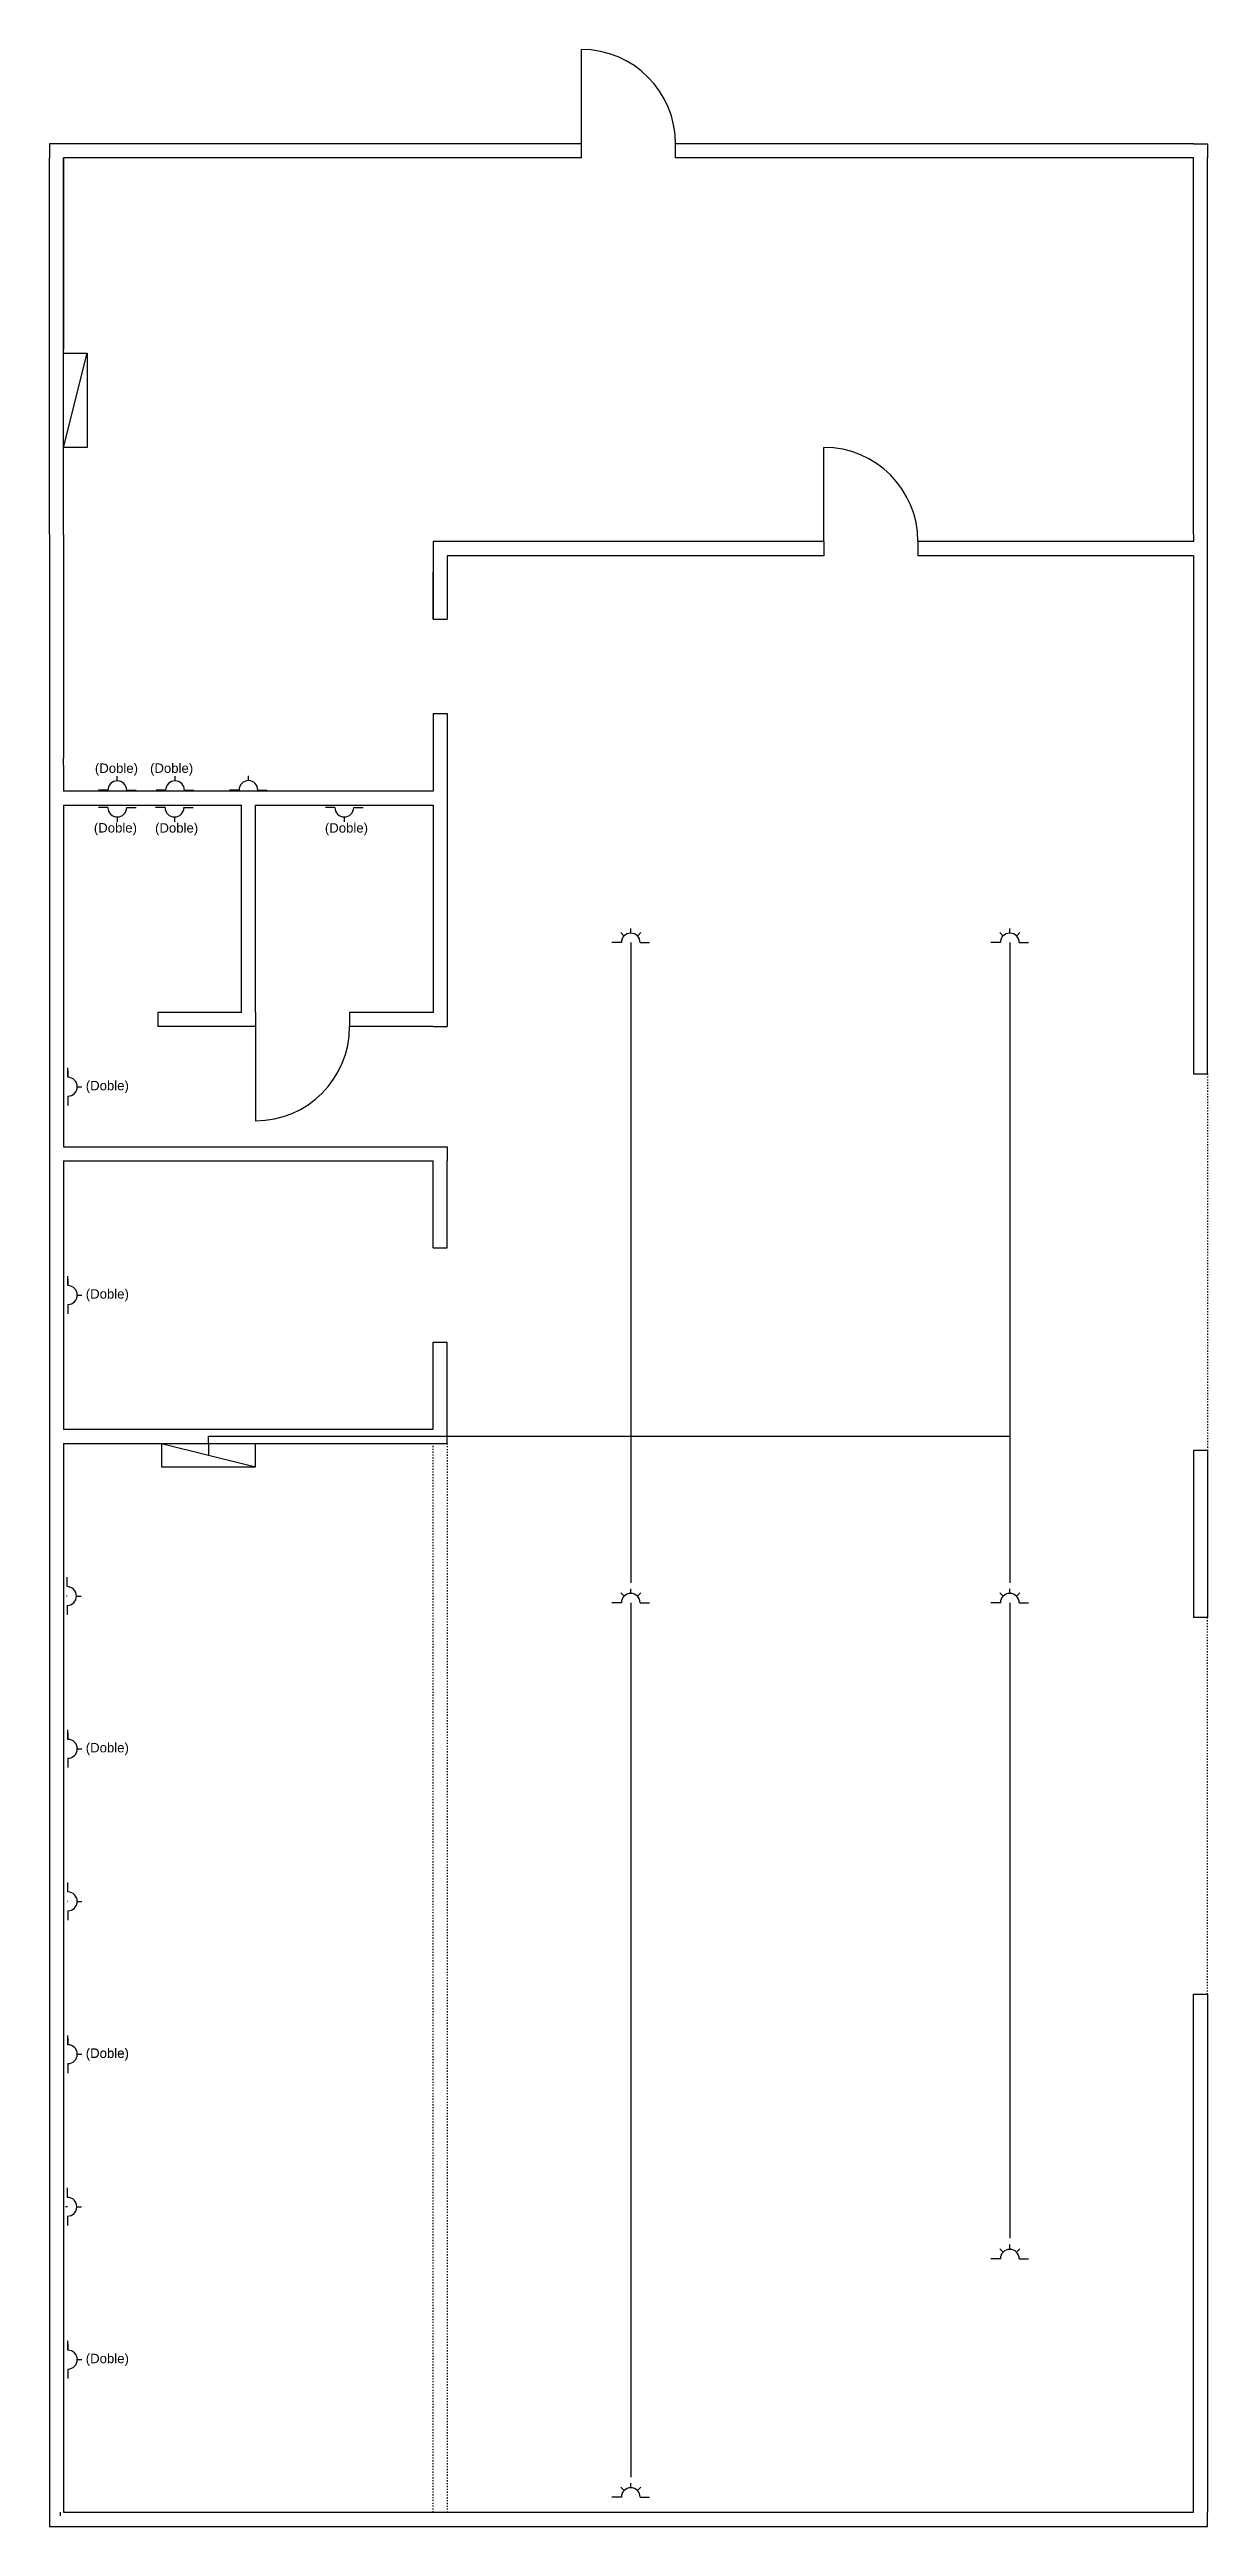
# Model space of a CAD drawing. Header units: millimetres. Extents: x 2400 to 14700, y 3408 to 29708.
import ezdxf

# ---------------------------------------------------------------- set-up
doc = ezdxf.new("R2010")
doc.units = ezdxf.units.MM
doc.linetypes.add('ACAD_ISO03W100', pattern=[30, 12, -18])
for name, color, linetype in [('Porton', 7, 'ACAD_ISO03W100'), ('Tomas 3F', 5, 'Continuous'), ('TUE', 3, 'Continuous'), ('TUG', 4, 'Continuous')]:
    doc.layers.add(name, color=color, linetype=linetype)
doc.layers.add('Tablero', color=10, linetype='Continuous', plot=False)
doc.layers.add('Taller', color=7, linetype='Continuous', true_color=0xffffff)
doc.styles.get("Standard").update_dxf_attribs({"font": 'arial.ttf'})

msp = doc.modelspace()

# ---------------------------------------------------------------- linework, layer by layer
at = {"layer": 'Porton'}
for p, q in [((14700, 18833), (14700, 14833)), ((6475, 3558), (6475, 14908)), ((6625, 14908), (6625, 3558)), ((14700, 9058), (14700, 13058))]:
    msp.add_line(p, q, dxfattribs=at)
at = {"layer": 'Tablero'}
for p, q in [((2550, 25483), (2550, 26483)), ((2550, 26483), (2800, 26483)), ((2550, 25483), (2800, 26483)), ((2800, 26483), (2800, 25483)), ((2800, 25483), (2550, 25483)), ((3588, 14908), (3588, 14658)), ((3588, 14908), (4588, 14658)), ((4588, 14658), (4588, 14908)), ((3588, 14658), (4588, 14658))]:
    msp.add_line(p, q, dxfattribs=at)
at = {"layer": 'Taller'}
for p, q in [((8050, 28558), (8050, 29708)), ((2550, 28708), (2400, 28708)), ((2400, 28708), (2400, 28558)), ((8050, 28708), (2550, 28708)), ((14550, 28708), (9050, 28708)), ((9050, 28558), (9050, 28708)), ((14550, 28708), (14700, 28708)), ((14700, 28708), (14700, 28558)), ((2400, 24558), (2400, 28558)), ((2550, 24558), (2550, 28558)), ((8050, 28558), (2550, 28558)), ((2550, 28558), (2550, 26521)), ((14550, 28558), (9050, 28558)), ((14550, 24558), (14550, 28558)), ((14700, 24558), (14700, 28558)), ((10625, 24483), (10625, 25483)), ((2400, 24558), (2400, 3558)), ((2550, 24558), (2550, 24483)), ((2550, 24483), (2550, 22183)), ((10625, 24483), (6475, 24483)), ((6475, 24483), (6475, 23658)), ((10625, 24483), (10625, 24333)), ((14550, 24483), (11625, 24483)), ((11625, 24483), (11625, 24333)), ((14550, 24558), (14550, 24483)), ((14700, 18833), (14700, 24558)), ((2550, 24333), (2550, 24258)), ((10625, 24333), (6625, 24333)), ((6625, 24333), (6625, 23658)), ((14550, 24333), (11625, 24333)), ((14550, 24333), (14550, 18833)), ((6475, 23658), (6475, 24158)), ((6475, 23658), (6625, 23658)), ((6475, 22658), (6625, 22658)), ((6475, 22658), (6475, 21833)), ((6625, 22658), (6625, 19333)), ((2550, 22108), (2550, 22183)), ((2550, 22108), (2550, 21833)), ((6475, 21833), (2550, 21833)), ((2550, 21683), (2550, 20033)), ((2550, 21683), (4438, 21683)), ((4438, 19483), (4438, 21683)), ((4588, 19483), (4588, 21683)), ((4588, 21683), (5240, 21683)), ((5240, 21683), (6475, 21683)), ((6475, 21683), (6475, 19483)), ((2550, 20033), (2550, 19333)), ((4438, 19483), (3550, 19483)), ((3550, 19483), (3550, 19333)), ((4588, 19483), (4588, 19333)), ((6475, 19483), (5588, 19483)), ((5588, 19483), (5588, 19333)), ((2550, 19333), (2550, 18058)), ((2550, 19333), (2550, 18058)), ((4588, 19333), (3550, 19333)), ((4588, 19333), (4588, 18333)), ((6475, 19333), (5588, 19333)), ((6475, 19333), (6625, 19333)), ((14550, 18833), (14700, 18833)), ((2550, 18058), (6475, 18058)), ((2550, 17908), (6475, 17908)), ((2550, 17908), (2550, 15058)), ((2550, 17908), (2550, 15058)), ((6475, 18058), (6625, 18058)), ((6475, 16983), (6475, 17908)), ((6625, 18058), (6625, 17908)), ((6625, 16983), (6625, 17908)), ((6475, 16983), (6625, 16983)), ((6475, 15058), (6475, 15983)), ((6475, 15983), (6625, 15983)), ((6625, 14908), (6625, 15983)), ((2550, 15058), (6475, 15058)), ((2550, 14908), (6625, 14908)), ((2550, 14908), (2550, 3558)), ((14700, 14833), (14550, 14833)), ((14550, 14833), (14550, 13058)), ((14700, 14833), (14700, 13058)), ((14700, 13058), (14550, 13058)), ((14550, 3558), (14550, 9058)), ((14550, 9058), (14700, 9058)), ((14700, 9058), (14700, 3558)), ((2590, 6802), (2571, 6802)), ((2400, 3558), (2400, 3408)), ((2550, 3558), (6475, 3558)), ((6475, 3558), (6625, 3558)), ((6625, 3558), (14550, 3558)), ((14700, 3408), (14700, 3558)), ((2400, 3408), (2550, 3408)), ((2550, 3408), (14550, 3408)), ((14550, 3408), (14700, 3408))]:
    msp.add_line(p, q, dxfattribs=at)
for centre, start, end in [((8050, 28708), 0, 90), ((10625, 24483), 0, 90), ((4588, 19333), 270, 0)]:
    msp.add_arc(centre, 1000, start, end, dxfattribs=at)
at = {"layer": 'Tomas 3F'}
for p, q in [((8504, 20295), (8468, 20331)), ((8574, 20325), (8574, 20375)), ((8645, 20295), (8680, 20331)), ((12529, 20295), (12494, 20331)), ((12600, 20325), (12600, 20375)), ((12671, 20295), (12706, 20331)), ((8474, 20225), (8374, 20225)), ((8574, 20225), (8574, 14983)), ((8674, 20225), (8774, 20225)), ((12500, 20225), (12400, 20225)), ((12600, 20225), (12600, 14983)), ((12700, 20225), (12800, 20225)), ((4088, 14908), (4088, 14983)), ((4088, 14983), (8535, 14983)), ((4088, 14908), (4088, 14783)), ((8535, 14983), (12600, 14983)), ((8574, 14983), (8574, 13428)), ((12600, 14983), (12600, 13428)), ((8474, 13214), (8374, 13214)), ((8504, 13285), (8468, 13320)), ((8574, 13314), (8574, 13364)), ((8574, 13214), (8574, 3931)), ((8645, 13285), (8680, 13320)), ((8674, 13214), (8774, 13214)), ((12500, 13214), (12400, 13214)), ((12500, 13214), (12400, 13214)), ((12529, 13285), (12494, 13320)), ((12600, 13314), (12600, 13364)), ((12600, 13214), (12600, 6470)), ((12671, 13285), (12706, 13320)), ((12700, 13214), (12800, 13214)), ((12529, 6321), (12494, 6356)), ((12600, 6350), (12600, 6400)), ((12671, 6321), (12706, 6356)), ((12500, 6250), (12400, 6250)), ((12500, 6250), (12400, 6250)), ((12700, 6250), (12800, 6250)), ((8474, 3718), (8374, 3718)), ((8504, 3788), (8468, 3824)), ((8574, 3818), (8574, 3868)), ((8645, 3788), (8680, 3824)), ((8674, 3718), (8774, 3718)), ((2513, 3558), (2513, 3520))]:
    msp.add_line(p, q, dxfattribs=at)
for centre in [(8574, 20225), (12600, 20225), (8574, 13214), (12600, 13214), (12600, 6250), (8574, 3718)]:
    msp.add_arc(centre, 100, 0, 180, dxfattribs=at)
at = {"layer": 'TUE'}
for p, q in [((4413, 21845), (4313, 21845)), ((4513, 21945), (4513, 21995)), ((4513, 21845), (4513, 21842)), ((4613, 21845), (4713, 21845)), ((2586, 13387), (2586, 13487)), ((2586, 13287), (2582, 13287)), ((2586, 13187), (2586, 13087)), ((2686, 13287), (2736, 13287)), ((2594, 10045), (2590, 10045)), ((2594, 10145), (2594, 10245)), ((2694, 10045), (2744, 10045)), ((2594, 9945), (2594, 9845)), ((2590, 6902), (2590, 7002)), ((2590, 6802), (2587, 6802)), ((2590, 6702), (2590, 6602)), ((2690, 6802), (2740, 6802))]:
    msp.add_line(p, q, dxfattribs=at)
for centre, start, end in [((4513, 21845), 0, 180), ((2586, 13287), 270, 90), ((2594, 10045), 270, 90), ((2590, 6802), 270, 90)]:
    msp.add_arc(centre, 100, start, end, dxfattribs=at)
at = {"layer": 'TUG'}
for p, q in [((3020, 21842), (2920, 21842)), ((3120, 21942), (3120, 21992)), ((3220, 21842), (3320, 21842)), ((3633, 21842), (3533, 21842)), ((3733, 21942), (3733, 21992)), ((3833, 21842), (3933, 21842)), ((3020, 21659), (2920, 21659)), ((3220, 21659), (3320, 21659)), ((3627, 21659), (3527, 21659)), ((3827, 21659), (3927, 21659)), ((5431, 21659), (5331, 21659)), ((5631, 21659), (5731, 21659)), ((3120, 21559), (3120, 21509)), ((3727, 21559), (3727, 21509)), ((5531, 21559), (5531, 21509)), ((2595, 18795), (2595, 18895)), ((2595, 18795), (2595, 18895)), ((2595, 18795), (2595, 18895)), ((2595, 18864), (2595, 18795)), ((2595, 18864), (2595, 18795)), ((2595, 18864), (2595, 18795)), ((2695, 18695), (2745, 18695)), ((2695, 18695), (2745, 18695)), ((2695, 18695), (2745, 18695)), ((2595, 18595), (2595, 18526)), ((2595, 18595), (2595, 18495)), ((2595, 18595), (2595, 18526)), ((2595, 18595), (2595, 18495)), ((2595, 18595), (2595, 18526)), ((2595, 18595), (2595, 18495)), ((2595, 16583), (2595, 16683)), ((2595, 16583), (2595, 16683)), ((2595, 16583), (2595, 16683)), ((2595, 16651), (2595, 16583)), ((2595, 16651), (2595, 16583)), ((2595, 16651), (2595, 16583)), ((2595, 16383), (2595, 16314)), ((2595, 16383), (2595, 16283)), ((2595, 16383), (2595, 16314)), ((2595, 16383), (2595, 16283)), ((2595, 16383), (2595, 16314)), ((2595, 16383), (2595, 16283)), ((2695, 16483), (2745, 16483)), ((2695, 16483), (2745, 16483)), ((2695, 16483), (2745, 16483)), ((2595, 11765), (2595, 11865)), ((2595, 11765), (2595, 11865)), ((2595, 11765), (2595, 11865)), ((2595, 11833), (2595, 11765)), ((2595, 11833), (2595, 11765)), ((2595, 11833), (2595, 11765)), ((2695, 11665), (2745, 11665)), ((2695, 11665), (2745, 11665)), ((2695, 11665), (2745, 11665)), ((2595, 11565), (2595, 11496)), ((2595, 11565), (2595, 11465)), ((2595, 11565), (2595, 11496)), ((2595, 11565), (2595, 11465)), ((2595, 11565), (2595, 11496)), ((2595, 11565), (2595, 11465)), ((2595, 8522), (2595, 8622)), ((2595, 8522), (2595, 8622)), ((2595, 8522), (2595, 8622)), ((2595, 8591), (2595, 8522)), ((2595, 8591), (2595, 8522)), ((2595, 8591), (2595, 8522)), ((2695, 8422), (2745, 8422)), ((2695, 8422), (2745, 8422)), ((2695, 8422), (2745, 8422)), ((2595, 8322), (2595, 8253)), ((2595, 8322), (2595, 8222)), ((2595, 8322), (2595, 8253)), ((2595, 8322), (2595, 8222)), ((2595, 8322), (2595, 8253)), ((2595, 8322), (2595, 8222)), ((2595, 5279), (2595, 5379)), ((2595, 5279), (2595, 5379)), ((2595, 5279), (2595, 5379)), ((2595, 5348), (2595, 5279)), ((2595, 5348), (2595, 5279)), ((2595, 5348), (2595, 5279)), ((2595, 5079), (2595, 5010)), ((2595, 5079), (2595, 4979)), ((2595, 5079), (2595, 5010)), ((2595, 5079), (2595, 4979)), ((2595, 5079), (2595, 5010)), ((2595, 5079), (2595, 4979)), ((2695, 5179), (2745, 5179)), ((2695, 5179), (2745, 5179)), ((2695, 5179), (2745, 5179))]:
    msp.add_line(p, q, dxfattribs=at)
for centre, start, end in [((3120, 21842), 0, 180), ((3733, 21842), 0, 180), ((3120, 21659), 180, 0), ((3727, 21659), 180, 0), ((5531, 21659), 180, 0), ((2595, 18695), 270, 90), ((2595, 18695), 270, 90), ((2595, 18695), 270, 90), ((2595, 16483), 270, 90), ((2595, 16483), 270, 90), ((2595, 16483), 270, 90), ((2595, 11665), 270, 90), ((2595, 11665), 270, 90), ((2595, 11665), 270, 90), ((2595, 8422), 270, 90), ((2595, 8422), 270, 90), ((2595, 8422), 270, 90), ((2595, 5179), 270, 90), ((2595, 5179), 270, 90), ((2595, 5179), 270, 90)]:
    msp.add_arc(centre, 100, start, end, dxfattribs=at)

# ---------------------------------------------------------------- texts
for p in [(2882, 22027), (2882, 22027), (2882, 22027), (3468, 22027), (2871, 21394), (2871, 21394), (2871, 21394), (3521, 21393), (5325, 21393), (2785, 18657), (2785, 18657), (2785, 18657), (2785, 16445), (2785, 16445), (2785, 16445), (2785, 11627), (2785, 11627), (2785, 11627), (2785, 8384), (2785, 8382), (2785, 5141)]:
    msp.add_text('(Doble)', height=100, dxfattribs=at).set_placement(p)

doc.saveas('drawing.dxf')
